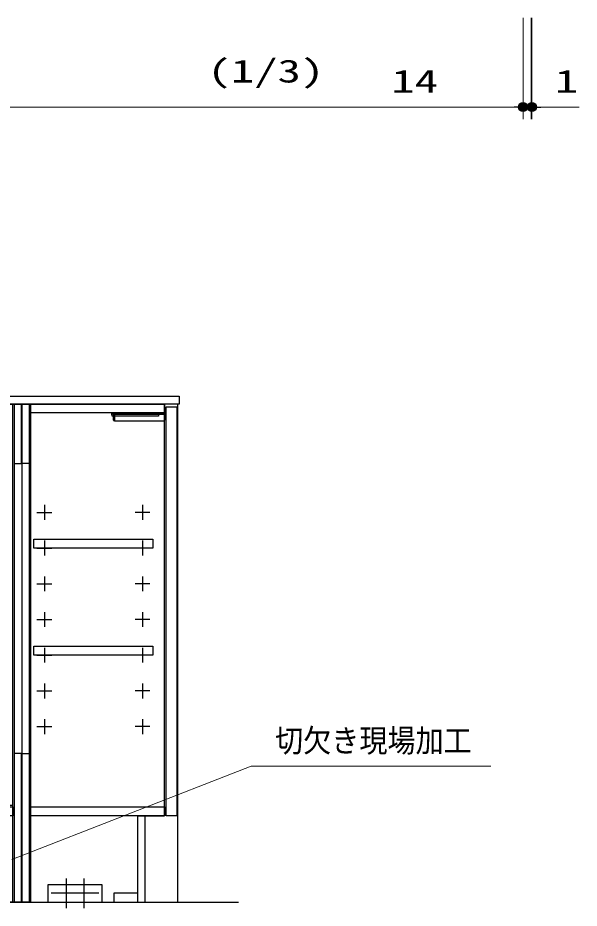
# Model space of a CAD drawing. Units: millimetres, scale not verified. Extents: x -9797 to 9797, y -4555 to 4555.
# Drawn here: x 88 to 1032, y -1871 to -375 of the extents above; entities that cross this region are included whole.
import ezdxf
from ezdxf.enums import TextEntityAlignment as Align

# ---------------------------------------------------------------- set-up
doc = ezdxf.new("R2010")
doc.units = ezdxf.units.MM
doc.header["$LTSCALE"] = 30
doc.header["$PDMODE"] = 32
doc.header["$PDSIZE"] = 15
doc.linetypes.add('USER1', pattern=[0.375, 0.25, -0.125])
for name, color, linetype, lineweight in [('0-0_0', 7, 'Continuous', 25), ('0-1_細線ﾚｲﾔｰ', 91, 'USER1', 9), ('0-2_寸法ﾚｲﾔｰ', 30, 'Continuous', 13), ('0-3_DEFPOINTS', 7, 'Continuous', 25), ('0-4_1', 7, 'Continuous', 25), ('0-5_KABE', 4, 'Continuous', 25)]:
    doc.layers.add(name, color=color, linetype=linetype, lineweight=lineweight)
doc.styles.add('ＭＳ ゴシック', font='')
doc.styles.get('ＭＳ ゴシック').set_extended_font_data('MS Gothic')

# ---------------------------------------------------------------- blocks, each defined once
blk = doc.blocks.new('_DOT')
at = {"layer": '0-0_0', "color": 30}
blk.add_line((-15, 0), (-30, 0), dxfattribs=at)
for points in [[(0, 0), (-15, 0), (-14.88, 1.88)], [(0, 0), (-14.88, -1.88), (-15, 0)], [(0, 0), (-14.88, 1.88), (-14.53, 3.73)], [(0, 0), (-14.53, -3.73), (-14.88, -1.88)], [(0, 0), (-14.53, 3.73), (-13.95, 5.52)], [(0, 0), (-13.95, -5.52), (-14.53, -3.73)], [(0, 0), (-13.95, 5.52), (-13.14, 7.23)], [(0, 0), (-13.14, -7.23), (-13.95, -5.52)], [(0, 0), (-13.14, 7.23), (-12.14, 8.82)], [(0, 0), (-12.14, -8.82), (-13.14, -7.23)], [(0, 0), (-12.14, 8.82), (-10.93, 10.27)], [(0, 0), (-10.93, -10.27), (-12.14, -8.82)], [(0, 0), (-10.93, 10.27), (-9.56, 11.56)], [(0, 0), (-9.56, -11.56), (-10.93, -10.27)], [(0, 0), (-9.56, 11.56), (-8.04, 12.66)], [(0, 0), (-8.04, -12.66), (-9.56, -11.56)], [(0, 0), (-8.04, 12.66), (-6.39, 13.57)], [(0, 0), (-6.39, -13.57), (-8.04, -12.66)], [(0, 0), (-6.39, 13.57), (-4.64, 14.27)], [(0, 0), (-4.64, -14.27), (-6.39, -13.57)], [(0, 0), (-4.64, 14.27), (-2.81, 14.73)], [(0, 0), (-2.81, -14.73), (-4.64, -14.27)], [(0, 0), (-2.81, 14.73), (-0.94, 14.97)], [(0, 0), (-0.94, -14.97), (-2.81, -14.73)], [(0, 0), (-0.94, 14.97), (0.94, 14.97)], [(0, 0), (0.94, -14.97), (-0.94, -14.97)], [(0, 0), (0.94, 14.97), (2.81, 14.73)], [(0, 0), (2.81, 14.73), (4.64, 14.27)], [(0, 0), (4.64, 14.27), (6.39, 13.57)], [(0, 0), (6.39, 13.57), (8.04, 12.66)], [(0, 0), (8.04, 12.66), (9.56, 11.56)], [(0, 0), (9.56, 11.56), (10.93, 10.27)], [(0, 0), (10.93, 10.27), (12.14, 8.82)], [(0, 0), (12.14, 8.82), (13.14, 7.23)], [(0, 0), (13.14, 7.23), (13.95, 5.52)], [(0, 0), (13.95, 5.52), (14.53, 3.73)], [(0, 0), (14.53, 3.73), (14.88, 1.88)], [(0, 0), (14.88, 1.88), (15, 0)], [(0, 0), (2.81, -14.73), (0.94, -14.97)], [(0, 0), (4.64, -14.27), (2.81, -14.73)], [(0, 0), (6.39, -13.57), (4.64, -14.27)], [(0, 0), (8.04, -12.66), (6.39, -13.57)], [(0, 0), (9.56, -11.56), (8.04, -12.66)], [(0, 0), (10.93, -10.27), (9.56, -11.56)], [(0, 0), (12.14, -8.82), (10.93, -10.27)], [(0, 0), (13.14, -7.23), (12.14, -8.82)], [(0, 0), (13.95, -5.52), (13.14, -7.23)], [(0, 0), (14.53, -3.73), (13.95, -5.52)], [(0, 0), (14.88, -1.88), (14.53, -3.73)], [(0, 0), (15, 0), (14.88, -1.88)]]:
    blk.add_solid(points, dxfattribs=at)
blk = doc.blocks.new('A$C66026BD6')
at = {"layer": '0-1_細線ﾚｲﾔｰ', "linetype": 'Continuous', "lineweight": 5}
for points in [[(0, 5460), (2280, 5460), (2280, 6225), (0, 6225)], [(12810, 990), (13260, 990), (13260, 6000), (12810, 6000)], [(0, 990), (12810, 990), (12810, 1440), (0, 1440)]]:
    blk.add_lwpolyline(points, close=True, dxfattribs=at)
for points in [[(13260, 5497.5), (13311, 5497.5), (13311, 6187.5), (2280, 6187.5), (2280, 5497.5), (12810, 5497.5)], [(12810, 3552), (0, 3552), (0, 945), (13200, 945), (13200, 990)], [(13260, 1539), (13500, 1539), (13500, 2391), (13260, 2391)]]:
    blk.add_lwpolyline(points, dxfattribs=at)
blk = doc.blocks.new('A$C66036362')
at = {"layer": '0-0_0'}
for points in [[(0, 0), (0, -25110), (-16980, -25110), (-16980, -20760), (-18330, -20760), (-18330, -8520), (-17280, -8520), (-17280, -5220), (-18330, -5220), (-18330, 0)], [(-18330, 0), (-17880, 0), (-17880, -5220), (-18330, -5220)], [(-450, 0), (-375, 0), (-375, -25110), (-450, -25110)], [(-15, 0), (-375, 0), (-375, -3000), (-15, -3000)], [(-18915, -150), (-18375, -150), (-18375, -6210), (-18915, -6210)], [(-18330, -5220), (-17280, -5220), (-17280, -5670), (-18330, -5670)], [(-17748, -5670), (-17730, -5670), (-17730, -8070), (-17748, -8070)], [(-17730, -5670), (-17280, -5670), (-17280, -8070), (-17730, -8070)], [(-18915, -7260), (-18375, -7260), (-18375, -20760), (-18915, -20760)], [(-18330, -8070), (-17280, -8070), (-17280, -8520), (-18330, -8520)], [(-15, -17610), (-375, -17610), (-375, -25110), (-15, -25110)], [(-18330, -20310), (-9450, -20310), (-9450, -20760), (-18330, -20760)], [(-4800, -20235), (-9900, -20235), (-9900, -20310), (-4800, -20310)], [(-5850, -20310), (-4350, -20310), (-4350, -20760), (-5850, -20760)], [(-450, -20235), (-4800, -20235), (-4800, -20310), (-450, -20310)], [(-1050, -20310), (-450, -20310), (-450, -20760), (-1050, -20760)]]:
    blk.add_lwpolyline(points, close=True, dxfattribs=at)
at = {"layer": '0-4_1'}
blk.add_lwpolyline([(-17340, -20760), (-17364, -20760), (-17364, -25110), (-17340, -25110)], close=True, dxfattribs=at)
at = {"layer": '0-1_細線ﾚｲﾔｰ'}
blk.add_blockref('A$C66026BD6', (-18375, -20760), dxfattribs=at)
blk = doc.blocks.new('A$C3EAA32FE')
at = {"layer": '0-0_0'}
for p, q in [((375, 750), (375, 0)), ((0, 375), (750, 375))]:
    blk.add_line(p, q, dxfattribs=at)
blk = doc.blocks.new('A$C66026DBF')
at = {"layer": '0-0_0'}
for p, q in [((0, 25.5), (0, 154.6)), ((15, 337.5), (45, 337.5)), ((15, 10.5), (45, 10.5)), ((45, 282), (45, 264.9)), ((45, 264.9), (45, 237)), ((45, 237), (45, 174)), ((45, 174), (45, 0)), ((45, 0), (2541, 0)), ((51, 342), (2276.5, 342)), ((2276.5, 342), (2541, 342)), ((2541, 342), (2571, 342)), ((2571, 342), (2571, 174)), ((2622, 279.5), (2571, 281.3)), ((2571, 174), (2571, 30)), ((2571, 66.7), (2622, 68.5)), ((2636.9, 276), (2635.8, 276)), ((2635.8, 72), (2636.9, 72)), ((2636.9, 276), (2636.9, 275.6)), ((2636.9, 72.4), (2636.9, 72)), ((2646, 257.2), (2646, 90.8)), ((2652.4, 256.5), (2646, 256.5)), ((2646, 91.5), (2652.4, 91.5))]:
    blk.add_line(p, q, dxfattribs=at)
for points in [[(0, 214.5), (0, 246.4), (0, 259.5), (0, 274.6), (0, 322.5)], [(0, 154.6), (0, 204.1), (0, 214.5)], [(45, 282), (45, 342), (51, 342)], [(2622.4, 279.5), (2622.3, 279.5), (2622.2, 279.5), (2622.1, 279.5), (2622, 279.5)], [(2622, 68.5), (2622.1, 68.5), (2622.1, 68.5), (2622.2, 68.5), (2622.3, 68.5), (2622.3, 68.5), (2622.4, 68.5), (2622.4, 68.5), (2622.5, 68.5), (2622.5, 68.5), (2622.6, 68.5), (2622.6, 68.5), (2622.7, 68.5), (2622.7, 68.5), (2622.8, 68.5), (2622.8, 68.5), (2622.9, 68.5), (2622.9, 68.5), (2623, 68.5), (2623.1, 68.5), (2623.1, 68.5), (2623.2, 68.5), (2623.2, 68.5), (2623.3, 68.6), (2623.3, 68.6), (2623.4, 68.6), (2623.4, 68.6), (2623.5, 68.6), (2623.5, 68.6), (2623.6, 68.6), (2623.6, 68.6), (2623.7, 68.6), (2623.7, 68.6), (2623.8, 68.6), (2623.9, 68.6), (2623.9, 68.6), (2624, 68.6), (2624, 68.6), (2624.1, 68.6), (2624.1, 68.6)], [(2626.2, 279.2), (2626.1, 279.2), (2626, 279.2), (2625.9, 279.3), (2625.8, 279.3), (2625.7, 279.3), (2625.6, 279.3), (2625.5, 279.3), (2625.4, 279.3), (2625.3, 279.3), (2625.2, 279.3), (2625.1, 279.4), (2625, 279.4), (2624.9, 279.4), (2624.8, 279.4), (2624.7, 279.4), (2624.7, 279.4), (2624.6, 279.4), (2624.5, 279.4), (2624.4, 279.4), (2624.3, 279.4), (2624.2, 279.4), (2624.1, 279.5), (2624, 279.5), (2623.9, 279.5), (2623.8, 279.5), (2623.7, 279.5), (2623.6, 279.5), (2623.5, 279.5), (2623.4, 279.5), (2623.3, 279.5), (2623.2, 279.5), (2623.1, 279.5), (2623, 279.5), (2622.9, 279.5), (2622.8, 279.5), (2622.7, 279.5), (2622.6, 279.5), (2622.5, 279.5), (2622.4, 279.5)], [(2624.1, 68.6), (2624.2, 68.6), (2624.2, 68.6), (2624.3, 68.6), (2624.3, 68.6), (2624.4, 68.6), (2624.4, 68.6), (2624.5, 68.6), (2624.5, 68.7), (2624.6, 68.7), (2624.7, 68.7), (2624.7, 68.7), (2624.8, 68.7), (2624.8, 68.7), (2624.9, 68.7), (2624.9, 68.7), (2625, 68.7), (2625, 68.7), (2625.1, 68.7), (2625.1, 68.7), (2625.2, 68.7), (2625.2, 68.7), (2625.3, 68.7), (2625.3, 68.7), (2625.4, 68.7), (2625.5, 68.7), (2625.5, 68.7), (2625.6, 68.8), (2625.6, 68.8), (2625.7, 68.8), (2625.7, 68.8), (2625.8, 68.8), (2625.8, 68.8), (2625.9, 68.8), (2625.9, 68.8), (2626, 68.8), (2626, 68.8), (2626.1, 68.8), (2626.1, 68.8), (2626.2, 68.8)], [(2629.9, 278.4), (2629.8, 278.4), (2629.7, 278.4), (2629.6, 278.5), (2629.5, 278.5), (2629.4, 278.5), (2629.3, 278.5), (2629.2, 278.6), (2629.1, 278.6), (2629, 278.6), (2628.9, 278.6), (2628.8, 278.7), (2628.7, 278.7), (2628.7, 278.7), (2628.6, 278.7), (2628.5, 278.8), (2628.4, 278.8), (2628.3, 278.8), (2628.2, 278.8), (2628.1, 278.9), (2628, 278.9), (2627.9, 278.9), (2627.8, 278.9), (2627.7, 278.9), (2627.6, 279), (2627.5, 279), (2627.4, 279), (2627.3, 279), (2627.2, 279), (2627.1, 279), (2627, 279.1), (2627, 279.1), (2626.9, 279.1), (2626.8, 279.1), (2626.7, 279.1), (2626.6, 279.2), (2626.5, 279.2), (2626.4, 279.2), (2626.3, 279.2), (2626.2, 279.2)], [(2626.2, 68.8), (2626.2, 68.8), (2626.3, 68.8), (2626.4, 68.9), (2626.4, 68.9), (2626.5, 68.9), (2626.5, 68.9), (2626.6, 68.9), (2626.6, 68.9), (2626.7, 68.9), (2626.7, 68.9), (2626.8, 68.9), (2626.8, 68.9), (2626.9, 68.9), (2626.9, 68.9), (2627, 68.9), (2627, 69), (2627.1, 69), (2627.1, 69), (2627.2, 69), (2627.3, 69), (2627.3, 69), (2627.4, 69), (2627.4, 69), (2627.5, 69), (2627.5, 69), (2627.6, 69), (2627.6, 69.1), (2627.7, 69.1), (2627.7, 69.1), (2627.8, 69.1), (2627.8, 69.1), (2627.9, 69.1), (2627.9, 69.1), (2628, 69.1), (2628, 69.1), (2628.1, 69.2), (2628.1, 69.2), (2628.2, 69.2), (2628.3, 69.2)], [(2628.3, 69.2), (2628.3, 69.2), (2628.4, 69.2), (2628.4, 69.2), (2628.5, 69.2), (2628.5, 69.2), (2628.6, 69.3), (2628.6, 69.3), (2628.7, 69.3), (2628.7, 69.3), (2628.8, 69.3), (2628.8, 69.3), (2628.9, 69.3), (2628.9, 69.3), (2629, 69.4), (2629, 69.4), (2629.1, 69.4), (2629.1, 69.4), (2629.2, 69.4), (2629.2, 69.4), (2629.3, 69.4), (2629.3, 69.5), (2629.4, 69.5), (2629.4, 69.5), (2629.5, 69.5), (2629.5, 69.5), (2629.6, 69.5), (2629.7, 69.5), (2629.7, 69.6), (2629.8, 69.6), (2629.8, 69.6), (2629.9, 69.6), (2629.9, 69.6), (2630, 69.6), (2630, 69.6), (2630.1, 69.7), (2630.1, 69.7), (2630.2, 69.7), (2630.2, 69.7), (2630.3, 69.7)], [(2633.4, 277.1), (2633.3, 277.1), (2633.2, 277.2), (2633.1, 277.2), (2633.1, 277.3), (2633, 277.3), (2632.9, 277.3), (2632.8, 277.4), (2632.7, 277.4), (2632.6, 277.4), (2632.5, 277.5), (2632.4, 277.5), (2632.3, 277.5), (2632.3, 277.6), (2632.2, 277.6), (2632.1, 277.6), (2632, 277.7), (2631.9, 277.7), (2631.8, 277.7), (2631.7, 277.8), (2631.6, 277.8), (2631.5, 277.8), (2631.4, 277.9), (2631.3, 277.9), (2631.3, 277.9), (2631.2, 278), (2631.1, 278), (2631, 278), (2630.9, 278.1), (2630.8, 278.1), (2630.7, 278.1), (2630.6, 278.2), (2630.5, 278.2), (2630.4, 278.2), (2630.3, 278.2), (2630.2, 278.3), (2630.1, 278.3), (2630.1, 278.3), (2630, 278.4), (2629.9, 278.4)], [(2630.3, 69.7), (2630.3, 69.7), (2630.4, 69.8), (2630.4, 69.8), (2630.5, 69.8), (2630.5, 69.8), (2630.6, 69.8), (2630.6, 69.8), (2630.7, 69.9), (2630.7, 69.9), (2630.8, 69.9), (2630.8, 69.9), (2630.9, 69.9), (2630.9, 69.9), (2631, 70), (2631, 70), (2631.1, 70), (2631.1, 70), (2631.2, 70), (2631.2, 70), (2631.3, 70.1), (2631.3, 70.1), (2631.4, 70.1), (2631.4, 70.1), (2631.5, 70.1), (2631.5, 70.2), (2631.6, 70.2), (2631.6, 70.2), (2631.7, 70.2), (2631.7, 70.2), (2631.8, 70.2), (2631.8, 70.3), (2631.9, 70.3), (2631.9, 70.3), (2632, 70.3), (2632, 70.3), (2632.1, 70.4), (2632.1, 70.4), (2632.2, 70.4), (2632.2, 70.4)], [(2632.2, 70.4), (2632.3, 70.4), (2632.3, 70.5), (2632.4, 70.5), (2632.4, 70.5), (2632.5, 70.5), (2632.5, 70.5), (2632.6, 70.6), (2632.6, 70.6), (2632.7, 70.6), (2632.7, 70.6), (2632.8, 70.6), (2632.8, 70.7), (2632.9, 70.7), (2632.9, 70.7), (2633, 70.7), (2633, 70.7), (2633.1, 70.8), (2633.1, 70.8), (2633.2, 70.8), (2633.2, 70.8), (2633.3, 70.8), (2633.3, 70.9), (2633.4, 70.9), (2633.4, 70.9), (2633.5, 70.9), (2633.5, 70.9), (2633.6, 71), (2633.6, 71), (2633.7, 71), (2633.7, 71), (2633.8, 71.1), (2633.8, 71.1), (2633.9, 71.1), (2633.9, 71.1), (2634, 71.1), (2634, 71.2), (2634.1, 71.2), (2634.1, 71.2), (2634.2, 71.2)], [(2636.9, 275.6), (2636.8, 275.6), (2636.7, 275.6), (2636.6, 275.6), (2636.5, 275.7), (2636.4, 275.7), (2636.3, 275.8), (2636.2, 275.8), (2636.1, 275.8), (2636, 275.9), (2636, 275.9), (2635.9, 276), (2635.8, 276), (2635.7, 276), (2635.6, 276.1), (2635.5, 276.1), (2635.4, 276.2), (2635.3, 276.2), (2635.3, 276.3), (2635.2, 276.3), (2635.1, 276.3), (2635, 276.4), (2634.9, 276.4), (2634.8, 276.5), (2634.7, 276.5), (2634.7, 276.5), (2634.6, 276.6), (2634.5, 276.6), (2634.4, 276.7), (2634.3, 276.7), (2634.2, 276.7), (2634.1, 276.8), (2634, 276.8), (2633.9, 276.9), (2633.9, 276.9), (2633.8, 276.9), (2633.7, 277), (2633.6, 277), (2633.5, 277.1), (2633.4, 277.1)], [(2634.2, 71.2), (2634.2, 71.2), (2634.3, 71.3), (2634.3, 71.3), (2634.3, 71.3), (2634.4, 71.3), (2634.4, 71.4), (2634.5, 71.4), (2634.5, 71.4), (2634.6, 71.4), (2634.6, 71.5), (2634.7, 71.5), (2634.7, 71.5), (2634.8, 71.5), (2634.8, 71.5), (2634.9, 71.6), (2634.9, 71.6), (2635, 71.6), (2635, 71.6), (2635.1, 71.7), (2635.1, 71.7), (2635.2, 71.7), (2635.2, 71.7), (2635.3, 71.8), (2635.3, 71.8), (2635.4, 71.8), (2635.4, 71.8), (2635.5, 71.8), (2635.5, 71.9), (2635.6, 71.9), (2635.6, 71.9), (2635.7, 71.9), (2635.7, 72), (2635.7, 72), (2635.8, 72), (2635.8, 72), (2635.9, 72.1), (2635.9, 72.1), (2636, 72.1), (2636, 72.1)], [(2636, 72.1), (2636.1, 72.1), (2636.1, 72.2), (2636.2, 72.2), (2636.2, 72.2), (2636.3, 72.2), (2636.3, 72.3), (2636.4, 72.3), (2636.4, 72.3), (2636.5, 72.3), (2636.5, 72.3), (2636.6, 72.4), (2636.6, 72.4), (2636.7, 72.4), (2636.7, 72.4), (2636.8, 72.4), (2636.8, 72.4), (2636.9, 72.4), (2636.9, 72.4)]]:
    blk.add_lwpolyline(points, dxfattribs=at)
for centre, radius, start, end in [((15, 322.5), 15, 90, 180), ((15, 25.5), 15, 180, 270), ((2541, 30), 30, 270, 0), ((2622, 257.2), 24, 0, 51.7227), ((2622, 90.8), 24, 308.2773, 0), ((2652.4, 253.5), 3, 8.05741, 90), ((2652.4, 94.5), 3, 270, 351.94259), ((2090.8, 174), 570.2, 0, 8.05741), ((2090.8, 174), 570.2, 351.94259, 0)]:
    blk.add_arc(centre, radius, start, end, dxfattribs=at)
blk = doc.blocks.new('A$C66026DDB')
at = {"layer": '0-0_0'}
for p, q in [((0, 342), (0, 396)), ((0, 396), (60, 396)), ((0, 342), (0, 342)), ((29.2, 240), (0, 342)), ((2367.2, 342), (0, 342)), ((90.9, 240), (29.2, 240)), ((2631, 396), (60, 396)), ((2361, 240), (90.9, 240)), ((2367.2, 342), (2361, 240)), ((2631, 342), (2367.2, 342)), ((2631, 396), (2661, 396))]:
    blk.add_line(p, q, dxfattribs=at)
blk.add_lwpolyline([(2661, 396), (2661, 342), (2631, 342)], dxfattribs=at)
at = {"layer": '0-4_1'}
blk.add_blockref('A$C66026DBF', (90, 0), dxfattribs=at)
blk = doc.blocks.new('A$C66036464')
at = {"layer": '0-0_0'}
for points in [[(0, -25110), (5850, -25110), (5850, -20760), (7200, -20760), (7200, 0), (0, 0)], [(15, 0), (375, 0), (375, -3000), (15, -3000)], [(450, 0), (375, 0), (375, -25110), (450, -25110)], [(7200, -450), (450, -450), (450, 0), (7200, 0)], [(6615, -7260), (615, -7260), (615, -6810), (6615, -6810)], [(6615, -12660), (615, -12660), (615, -12210), (6615, -12210)], [(15, -17610), (375, -17610), (375, -25110), (15, -25110)], [(7200, -20760), (450, -20760), (450, -20310), (7200, -20310)], [(5850, -24660), (4650, -24660), (4650, -25110), (5850, -25110)]]:
    blk.add_lwpolyline(points, close=True, dxfattribs=at)
at = {"layer": '0-4_1'}
for points in [[(7290, -150), (7830, -150), (7830, -20760), (7290, -20760)], [(6234, -20760), (6210, -20760), (6210, -25110), (6234, -25110)]]:
    blk.add_lwpolyline(points, close=True, dxfattribs=at)
at = {"layer": '0-0_0'}
for p in [(765, -5835), (765, -7635), (765, -9435), (765, -11235), (765, -13035), (765, -14835), (765, -16635)]:
    blk.add_blockref('A$C3EAA32FE', p, dxfattribs=at)
at = {"layer": '0-0_0', "xscale": -1}
for p in [(6465, -5835), (6465, -7635), (6465, -9435), (6465, -11235), (6465, -13035), (6465, -14835), (6465, -16635)]:
    blk.add_blockref('A$C3EAA32FE', p, dxfattribs=at)
at = {"layer": '0-4_1'}
blk.add_blockref('A$C66026DDB', (4539, -846), dxfattribs=at)
blk = doc.blocks.new('A$C660386F1')
at = {"layer": '0-0_0'}
blk.add_line((0, 300), (2700, 300), dxfattribs=at)
blk.add_lwpolyline([(0, 300), (0, 1200), (2700, 1200), (2700, 300)], dxfattribs=at)
at = {"layer": '0-4_1'}
for p, q in [((900, 1500), (900, 0)), ((1800, 1500), (1800, 0)), ((2550, 750), (150, 750))]:
    blk.add_line(p, q, dxfattribs=at)

msp = doc.modelspace()

# ---------------------------------------------------------------- linework, layer by layer
at = {"layer": '0-0_0'}
for points in [[(-540.75, -1010.93), (359.25, -1010.93), (359.25, -1023.93), (-540.75, -1023.93)], [(-538.75, -1860.93), (357.25, -1860.93), (357.25, -1023.93), (-538.75, -1023.93)]]:
    msp.add_lwpolyline(points, close=True, dxfattribs=at)
at = {"layer": '0-2_寸法ﾚｲﾔｰ'}
for p, q in [((937.79, -375.14), (937.79, -545.14)), ((937.79, -375.14), (937.79, -545.14)), ((951.79, -375.14), (951.79, -545.14)), ((951.79, -375.14), (951.79, -545.14)), ((952.79, -375.14), (952.79, -545.14)), ((922.79, -525.14), (62.79, -525.14)), ((937.79, -525.14), (707.79, -525.14)), ((922.79, -525.14), (907.79, -525.14)), ((936.79, -525.14), (921.79, -525.14)), ((951.79, -525.14), (937.79, -525.14)), ((951.79, -525.14), (952.79, -525.14)), ((952.79, -525.14), (1032.32, -525.14)), ((966.79, -525.14), (981.79, -525.14)), ((967.79, -525.14), (982.79, -525.14))]:
    msp.add_line(p, q, dxfattribs=at)
msp.add_lwpolyline([(883.57, -1632.47), (480.84, -1632.47), (77.91, -1788.99)], dxfattribs=at)
at = {"layer": '0-3_DEFPOINTS'}
for p in [(937.79, -525.14), (952.79, -525.14)]:
    msp.add_point(p, dxfattribs=at)
at = {"layer": '0-5_KABE'}
msp.add_line((-640.75, -1860.93), (459.25, -1860.93), dxfattribs=at)

# ---------------------------------------------------------------- block references
at = {"layer": '0-2_寸法ﾚｲﾔｰ', "xscale": 0.5, "yscale": 0.5}
for p in [(937.79, -525.14), (937.79, -525.14), (951.79, -525.14)]:
    msp.add_blockref('_DOT', p, dxfattribs=at)
at = {"layer": '0-2_寸法ﾚｲﾔｰ', "xscale": 0.5, "yscale": 0.5, "rotation": 180}
for p in [(951.79, -525.14), (952.79, -525.14)]:
    msp.add_blockref('_DOT', p, dxfattribs=at)
at = {"layer": '0-4_1', "xscale": 0.03333333, "yscale": 0.03333333}
for name, p in [('A$C66036362', (94.75, -1023.93)), ('A$C66036464', (94.75, -1023.93)), ('A$C660386F1', (139.24, -1870.93))]:
    msp.add_blockref(name, p, dxfattribs=at)

# ---------------------------------------------------------------- texts
at = {"layer": '0-2_寸法ﾚｲﾔｰ', "style": 'ＭＳ ゴシック', "width": 1.5}
for s, p in [('(1/3)', (407.08, -495.39)), ('14', (716.37, -512.54)), ('1', (991.37, -512.54))]:
    msp.add_text(s, height=38.49, dxfattribs=at).set_placement(p, align=Align.BOTTOM_LEFT)
at = {"layer": '0-2_寸法ﾚｲﾔｰ', "color": 7, "style": 'ＭＳ ゴシック', "width": 0.9}
msp.add_text('切欠き現場加工', height=38.49, dxfattribs=at).set_placement((520.84, -1620.27), align=Align.BOTTOM_LEFT)

doc.saveas('drawing.dxf')
